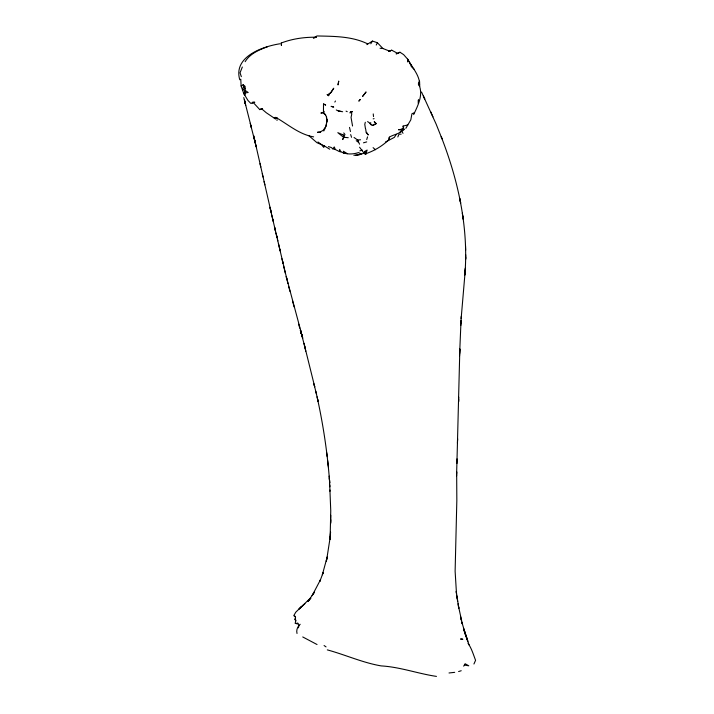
<?xml version="1.0" encoding="UTF-8"?>
<svg xmlns="http://www.w3.org/2000/svg" width="714" height="714" viewBox="0 0 714 714"><rect width="100%" height="100%" fill="white"/><g stroke="black" fill="none" stroke-linecap="round" stroke-linejoin="round"><path stroke-width="1.07" d="M315.811 391.281C322.746 421.412 327.476 452.087 329.698 482.932L329.547 480.567L330.752 510.831L330.109 539.293L330.448 534.277M407.56 61.913L407.64 59.173L403.642 54.639L399.956 52.229L396.091 53.845L397.832 53.461L391.727 50.203L388.719 51.426L391.727 50.203M456.63 475.756L456.657 471.758L456.835 500.407L455.121 571.236L456.496 593.727L456.246 591.406L458.825 608.346L458.04 603.767M456.621 473.516L457.576 438.708L457.424 443.242M421.519 91.999L436.147 124.138L442.02 138.846L441.225 136.758C458.272 180.553 468.768 227.864 464.85 275.042L465.242 270.463M456.942 463.457L457.031 458.879M465.715 254.737L465.671 259.28L465.698 256.978M330.769 515.303L330.653 523.692M459.557 355.715L459.843 348.932L457.495 441.002M330.725 522.559L330.778 519.765M458.674 399.403L458.611 401.705L458.727 397.171M459.646 353.475L461.021 320.881M330.314 536.633L330.537 532.037L330.421 534.402M460.798 325.432L461.021 320.952M461.137 318.64L465.055 272.703M413.647 114.606C417.672 105.958 422.822 96.345 419.662 86.519C420.555 76.005 412.255 67.75 407.64 59.173L411.639 65.911L409.845 63.537M460.905 323.192L461.253 316.409M323.513 103.976L325.62 105.02L323.513 103.976L323.442 113.071L325.548 114.9L323.442 113.071L324.192 111.348M298.738 609.31L295.748 612.228L293.749 615.718L295.319 616.441L295.525 617.289L295.159 619.645L295.757 620.903L295.159 623.367L298.033 623.965L298.952 625.464L298.443 627.82M276.996 120.47L277.059 119.631M330.296 536.526L326.798 558.991L326.307 561.249L327.182 557.027L322.353 574.743L323.219 572.423L319.863 581.366L320.461 579.795L312.161 595.556L314.579 591.924L307.948 601.536L310.885 598.314M295.757 620.903L295.837 620.047L294.918 619.511L295.239 618.494M340.81 151.752L339.445 151.582L339.668 149.396L340.81 151.752C346.076 154.617 352.868 154.492 358.544 152.582L361.311 154.054L363.953 153.26L365.934 154.278L363.569 152.564L359.579 147.254M245.241 90.473L244.661 95.417L243.84 93.588L245.241 90.473L245.107 86.367L243.144 84.779L241.109 85.966L243.876 93.864L245.241 90.473L248.222 92.49L244.956 92.945L244.875 95.346L247.945 100.442L250.757 103.378L254.8 102.218L252.926 102.182L252.203 103.155M325.325 114.249C328.128 119.47 326.575 126.066 323.79 130.983M365.131 153.278L364.89 151.386L367.157 150.038L365.898 153.68C374.555 150.708 382.409 145.977 388.987 139.605L389.326 137.168C393.664 134.357 399.751 134.196 402.901 129.618L402.303 129.154L398.492 129.743L402.901 129.618L401.67 130.84L403.339 128.734L403.107 126.083L407.819 124.932L410.818 119.818L411.942 113.749L414.254 112.75M326.503 123.415L326.066 126.173L323.281 130.234L320.05 132.054L317.48 132.286L320.657 132.152M326.994 122.04L327.414 119.399M243.483 86.394L242.617 90.41L244.848 88.634L243.144 84.779M366.737 139.56L367.54 136.874M365.309 122.272L364.783 124.361L365.416 128.484M328.69 95.685L327.235 94.525L328.69 95.685L329.35 93.498L331.01 92.606L333.75 88.206L330.091 93.498M370.771 122.71L370.477 123.504L371.28 124.852L372.949 125.334L376.189 123.638L374.297 121.791L376.189 123.638L373.003 125.146L374.68 124.379M419.439 81.164L418.386 84.002L419.662 86.519M252.926 102.182L259.798 109.617L261.485 108.653L266.251 112.723L275.292 118.836L275.827 117.417C288.054 124.388 299.211 134.455 313.633 136.874M397.832 136.945L399.001 134.116L401.161 134.178M473.935 664.011L475.578 660.316C473.337 654.506 471.677 648.562 468.036 643.252M242.332 67.027L240.047 72.792L241.341 76.657M376.233 45.044L377.403 42.724L372.458 41.082L366.871 44.625M400.036 132.26L402.303 129.154L401.518 129.43L403.339 128.734L404.008 129.573L401.723 131.599L403.035 133.295M365.898 153.68L366.157 153.215M463.681 666.162L465.117 663.734L468.786 665.814L464.698 665.091M405.855 128.324L407.819 124.932M334.839 102.066L335.464 101.004M370.789 43.768L372.458 41.082M350.797 111.866L350.065 113.026L350.458 111.866L352.439 111.705L350.458 111.866L351.44 112.187L351.743 114.195L351.047 117.417L352.546 126.012M419.734 81.896L418.386 84.002L419.537 85.742M396.306 134.357L394.369 137.365L385.417 142.068M328.324 95.033L329.35 93.498M245.143 61.681C249.971 53.711 259.012 49.81 267.455 46.803M302.959 605.267L310.304 598.225M328.395 146.611L331.305 147.503L332.76 148.815L334.295 146.932L335.312 149.512L339.445 151.582M307.948 601.536L309.296 599.992M304.923 603.714L299.014 609.024L303.441 605.044M299.014 609.024L301.495 606.257M296.462 623.617L297.06 623.019L298.157 623.331M300.183 624.277C297.551 626.455 296.105 630.105 297.015 633.47M398.537 53.05L399.956 52.229M275.292 118.836L277.139 117.774M281.2 43.027L281.441 45.437L281.2 43.027C292.463 38.726 304.414 37.048 316.409 37.235L313.392 38.083L317.025 35.959C334.045 36.343 351.993 36.191 367.674 43.875M259.798 109.617L262.556 108.546L261.485 108.653M329.716 149.208L324.442 145.959L322.362 145.745L323.763 147.405L324.442 145.959L316.989 142.72L308.832 135.66M359.874 150.868L362.185 150.038M458.611 671.544L461.226 670.732M363.497 142.818L366.701 141.907M358.437 154.715L361.311 154.054M279.772 43.795C262.038 46.642 233.103 56.95 239.761 79.754L240.779 79.192L241.109 85.966M449.017 672.972L454.684 672.347M355.715 155.143L359.401 154.813M273.462 117.623L275.827 117.417M360.552 139.783L357.598 139.989L354.055 137.49M353.858 155.286L357.776 155.036M348.236 137.704L344.032 137.293L342.658 139.533L344.96 134.464L343.737 132.92M341.149 111.339L338.329 111.072L342.658 111.732M380.053 48.257L382.936 48.525L389.915 51.247M373.181 118.845L374.1 118.658M436.459 676.399C417.877 673.641 400.108 667.001 381.169 665.903C362.623 662.717 345.371 654.783 327.307 649.883M388.987 139.605L389.326 137.168M332.76 148.815L335.312 149.512M322.799 145.585L317.989 141.979M336.276 109.965L339.48 111.438M346.067 111.134L347.227 111.679M302.736 636.95L317.034 644.519M347.361 153.671L343.363 151.225L343.934 153.439M367.603 121.603L370.477 123.504L369.914 123.558L371.28 124.852M324.076 645.527L326.039 646.884M356.241 140.667L358 141.979L357.598 139.989L359.561 144.192M373.092 147.637L375.421 149.735M411.13 66.366L414.013 69.115M377.403 42.724L382.936 48.525M366.103 132.483L368.272 134.973L366.014 131.572L365.675 128.948M294.632 616.218L295.525 617.289M363.953 153.26L363.569 152.564L365.595 154.304L364.89 151.386M423.964 97.3L424.759 98.978L423.331 95.953M432.943 116.828L430.667 111.705M467.349 639.682L463.529 628.427L469.027 644.876M465.278 634.094L467.804 641.315L463.93 629.909L465.323 633.996M349.521 127.404L350.458 131.528M350.663 134.58L351.556 137.293M465.858 635.701L461.851 622.126L462.342 623.965L458.397 605.856M300.416 330.189L302.745 338.231L286.225 276.541L286.787 278.808M301.353 333.554L302.076 335.937L300.88 331.965M298.657 324.21L299.773 328.172M300.38 330.279L301.379 333.456M301.281 333.358L300.416 330.091L304.539 345.728M313.83 383.579L314.731 386.854L304.512 345.63L305.779 351.172M250.221 123.281L251.48 127.931L243.777 97.577M294.123 306.904L292.463 300.63M250.784 125.352L256.246 146.825L253.613 135.651L255.416 143.55M300.416 330.091L300.871 331.787M314.222 385.007L316.552 394.574M281.914 258.754L283.11 263.395L274.649 227.445L275.542 231.238L275.185 229.703M403.107 126.083L404.008 129.573M287.965 283.547L282.494 261.021M288.759 286.716L289.964 291.366M275.934 232.987L277.086 237.619L276.443 235.031M255.844 145.254L271.266 212.852L269.99 207.238L270.909 211.246M271.222 212.763L273.23 221.269L271.739 215.021M277.451 239.19L277.853 240.886M278.415 243.403L280.174 250.953L279.763 249.159M260.039 163.684L260.806 166.96M275.077 229.256L272.828 219.635M303.986 343.363L305.074 347.995M264.1 181.543L264.867 184.828M244.973 102.111L245.714 105.395M283.547 265.546L285.368 273.355M460.476 616.253L461.378 620.207L460.967 618.413M317.56 399.081L318.096 401.455L317.061 396.832M262.288 173.743L262.993 177.018M254.371 138.846L254.925 141.408M457.656 601.527L456.79 595.887L457.147 598.216M463.172 219.43L462.627 215.432M327.628 460.494L328.208 465.046M462.333 213.191L462.931 217.752M326.709 452.685L327.199 456.683M373.235 113.91L373.52 116.587M328.199 464.966L328.44 467.286M329.341 478.344L329.547 480.7L329.154 476.122M329.806 485.038L329.904 486.787M326.548 116.891L326.735 120.943M465.51 245.741L465.662 250.284M329.93 490.018L329.957 491.277M418.386 99.951L418.386 103.503L418.386 99.951M465.198 270.57L465.01 272.793L465.394 268.223L465.198 270.57M338.713 81.244L338.034 84.779L338.713 81.244M365.97 92.088L362.694 96.292L365.97 92.088M358.946 101.004L360.213 99.514L358.946 101.004M321.987 112.526L320.872 113.107L323.924 112.767L321.987 112.526M460.709 639.03L462.699 639.226L460.709 639.03M332.429 106.689L331.073 106.35L333.724 107.064L332.429 106.689M343.273 134.955L337.811 132.661L343.675 137.391L343.273 134.955M245.375 103.798L244.375 99.657L245.348 103.753M460.262 200.911L459.798 198.563L460.673 203.16L460.262 200.911"/></g></svg>
